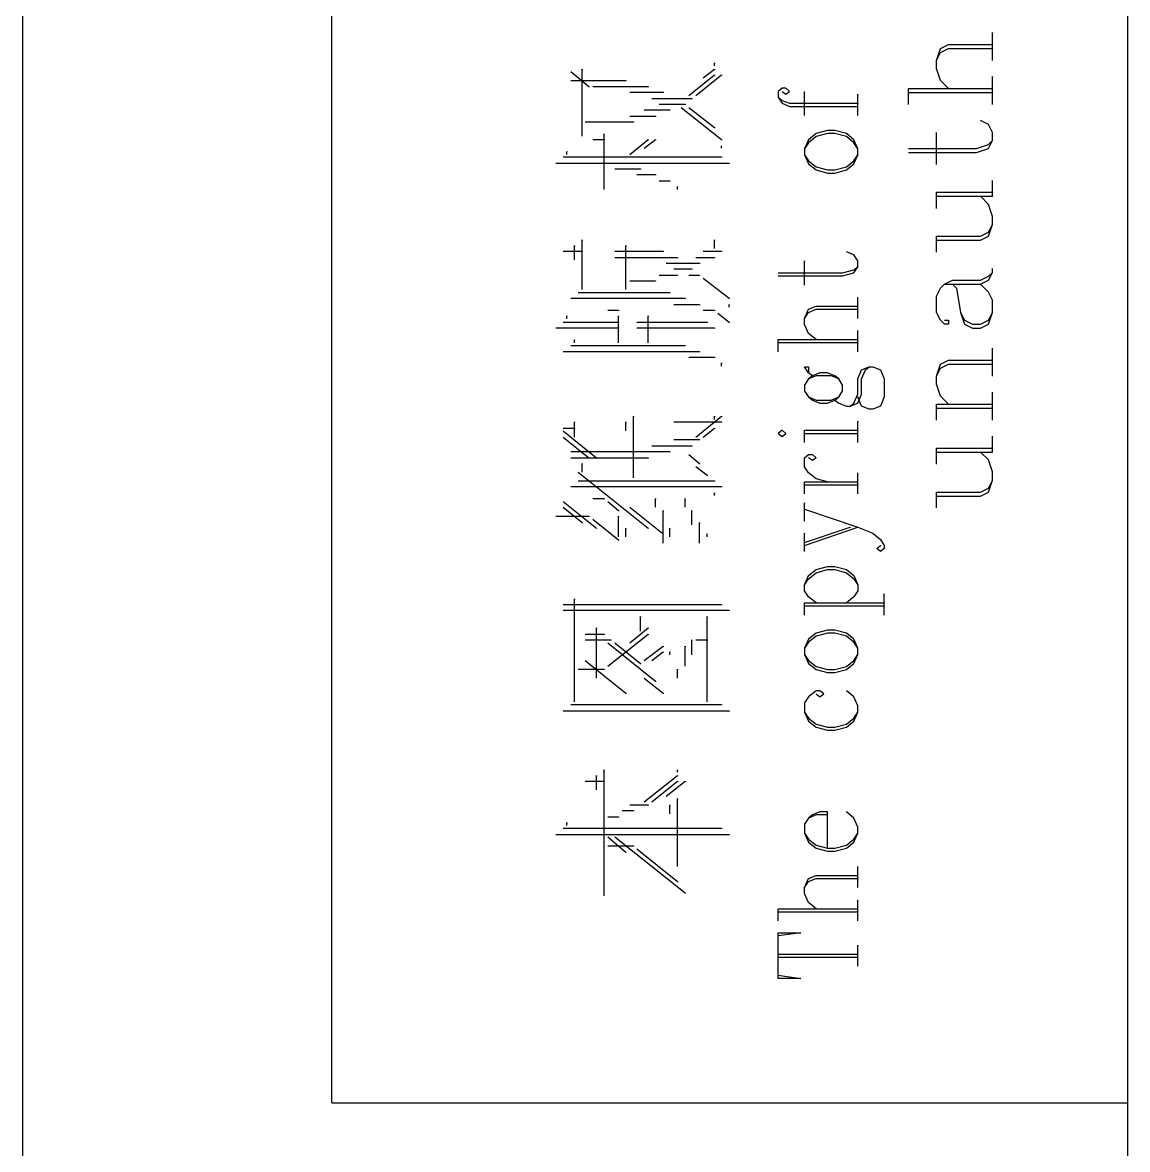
# Model space of a CAD drawing. Header units: inches. Extents: x 8 to 1207, y 9 to 860.
# Drawn here: x 12.71 to 37.71, y 694.2 to 719.71 of the extents above; entities that cross this region are included whole.
import ezdxf

# ---------------------------------------------------------------- set-up
doc = ezdxf.new("R2010")
doc.units = ezdxf.units.IN
doc.header["$MEASUREMENT"] = 0
doc.layers.add('L2008-A', color=1, linetype='Continuous')

msp = doc.modelspace()

# ---------------------------------------------------------------- linework, layer by layer
at = {"layer": 'L2008-A', "color": 7, "linetype": 'Continuous'}
for p, q in [((12.713, 855.259), (12.713, 14.259)), ((19.713, 695.259), (19.713, 845.259)), ((37.713, 845.259), (37.713, 24.259)), ((34.662, 719.487), (34.662, 719.483)), ((34.662, 718.852), (34.662, 719.487)), ((33.396, 718.852), (33.486, 719.122)), ((33.486, 719.122), (33.666, 719.212)), ((33.486, 719.032), (33.666, 719.122)), ((33.666, 719.212), (34.662, 719.212)), ((33.666, 719.122), (34.662, 719.122)), ((34.662, 719.212), (34.662, 719.208)), ((34.662, 719.122), (34.662, 719.117)), ((33.396, 718.852), (33.486, 719.032)), ((25.372, 717.138), (25.372, 718.659)), ((25.372, 718.659), (25.372, 718.644)), ((28.115, 718.46), (28.371, 718.659)), ((28.371, 718.73), (28.371, 718.801)), ((28.371, 718.801), (28.371, 718.786)), ((28.371, 718.659), (28.371, 718.644)), ((33.396, 718.672), (33.396, 718.852)), ((33.486, 718.401), (33.396, 718.672)), ((25.117, 718.602), (25.529, 718.261)), ((25.117, 718.403), (26.367, 718.403)), ((26.367, 718.403), (26.367, 718.389)), ((27.788, 718.062), (28.371, 718.531)), ((27.945, 718.062), (28.527, 718.531)), ((28.371, 718.531), (28.371, 718.516)), ((28.527, 718.531), (28.527, 718.516)), ((33.666, 718.221), (33.486, 718.401)), ((34.662, 718.492), (34.662, 718.487)), ((34.662, 717.856), (34.662, 718.492)), ((25.529, 718.261), (25.529, 718.246)), ((25.614, 718.261), (26.865, 718.261)), ((26.452, 718.133), (27.206, 718.133)), ((26.865, 718.261), (26.865, 718.246)), ((27.206, 718.133), (27.206, 718.119)), ((29.897, 718.226), (29.812, 718.155)), ((29.812, 718.155), (29.812, 718.022)), ((29.982, 718.226), (29.897, 718.226)), ((29.897, 718.155), (29.982, 718.088)), ((30.068, 718.155), (29.982, 718.226)), ((29.982, 718.088), (30.068, 718.155)), ((30.409, 718.155), (30.409, 718.15)), ((30.409, 717.61), (30.409, 718.155)), ((32.761, 718.221), (32.761, 718.216)), ((32.761, 717.856), (32.761, 718.221)), ((32.761, 718.221), (34.662, 718.221)), ((32.761, 718.126), (34.662, 718.126)), ((34.662, 718.221), (34.662, 718.216)), ((34.662, 718.126), (34.662, 718.122)), ((26.95, 717.991), (27.859, 717.991)), ((27.12, 717.863), (27.703, 717.863)), ((27.703, 717.863), (27.703, 717.848)), ((27.859, 717.991), (27.859, 717.976)), ((29.812, 718.022), (29.897, 717.951)), ((29.812, 718.022), (29.897, 717.885)), ((29.897, 717.951), (30.068, 717.885)), ((29.897, 717.885), (30.068, 717.813)), ((30.068, 717.885), (31.609, 717.885)), ((31.609, 718.088), (31.609, 718.084)), ((31.609, 717.61), (31.609, 718.088)), ((31.609, 717.885), (31.609, 717.88)), ((26.452, 717.593), (27.035, 717.593)), ((26.779, 717.735), (27.362, 717.735)), ((27.035, 717.593), (27.035, 717.578)), ((27.362, 717.735), (27.362, 717.721)), ((27.618, 717.792), (28.527, 717.067)), ((27.788, 717.792), (28.371, 717.337)), ((30.068, 717.813), (31.609, 717.813)), ((31.609, 717.813), (31.609, 717.809)), ((25.443, 717.465), (26.538, 717.465)), ((26.538, 717.465), (26.538, 717.451)), ((28.371, 717.337), (28.371, 717.323)), ((34.387, 717.496), (34.387, 717.491)), ((34.572, 717.406), (34.387, 717.496)), ((34.662, 717.225), (34.572, 717.406)), ((25.87, 715.93), (25.87, 717.195)), ((25.87, 717.195), (25.87, 717.181)), ((30.67, 717.197), (30.494, 717.06)), ((30.67, 717.131), (30.494, 716.993)), ((30.926, 717.268), (30.67, 717.197)), ((30.926, 717.197), (30.67, 717.131)), ((31.096, 717.268), (30.926, 717.268)), ((31.096, 717.197), (30.926, 717.197)), ((31.353, 717.197), (31.096, 717.268)), ((31.353, 717.131), (31.096, 717.197)), ((31.523, 717.06), (31.353, 717.197)), ((31.523, 716.993), (31.353, 717.131)), ((33.396, 717.225), (33.396, 717.221)), ((33.396, 716.5), (33.396, 717.225)), ((34.662, 717.045), (34.662, 717.225)), ((25.614, 717.067), (25.87, 717.067)), ((25.87, 717.067), (25.87, 717.053)), ((26.452, 716.726), (26.865, 717.067)), ((26.779, 716.868), (27.035, 717.067)), ((26.865, 717.067), (26.865, 717.053)), ((27.035, 717.067), (27.035, 717.053)), ((28.527, 717.067), (28.527, 717.053)), ((28.527, 716.868), (28.527, 716.925)), ((28.527, 716.925), (28.527, 716.911)), ((30.494, 717.06), (30.409, 716.856)), ((30.494, 716.993), (30.409, 716.856)), ((30.409, 716.856), (30.409, 716.851)), ((30.409, 716.856), (30.409, 716.718)), ((31.609, 716.856), (31.523, 717.06)), ((31.609, 716.856), (31.523, 716.993)), ((31.609, 716.718), (31.609, 716.856)), ((32.761, 716.86), (34.297, 716.86)), ((34.297, 716.86), (34.572, 716.955)), ((34.297, 716.77), (34.572, 716.86)), ((34.572, 716.955), (34.662, 717.045)), ((34.572, 716.86), (34.662, 717.045)), ((34.662, 717.045), (34.662, 717.041)), ((24.946, 716.669), (28.527, 716.669)), ((25.031, 716.726), (25.031, 716.797)), ((25.031, 716.797), (25.031, 716.783)), ((28.527, 716.669), (28.527, 716.655)), ((30.409, 716.718), (30.494, 716.581)), ((30.409, 716.718), (30.494, 716.514)), ((30.494, 716.581), (30.67, 716.443)), ((31.353, 716.443), (31.523, 716.581)), ((31.523, 716.581), (31.609, 716.718)), ((31.523, 716.514), (31.609, 716.718)), ((31.609, 716.718), (31.609, 716.713)), ((32.761, 716.77), (34.297, 716.77)), ((24.776, 716.527), (28.698, 716.527)), ((26.111, 716.399), (26.694, 716.399)), ((26.694, 716.399), (26.694, 716.385)), ((28.698, 716.527), (28.698, 716.513)), ((30.494, 716.514), (30.67, 716.377)), ((30.67, 716.443), (30.926, 716.377)), ((30.67, 716.377), (30.926, 716.306)), ((30.926, 716.377), (31.096, 716.377)), ((31.096, 716.377), (31.353, 716.443)), ((31.096, 716.306), (31.353, 716.377)), ((31.353, 716.377), (31.523, 716.514)), ((26.609, 716.271), (27.035, 716.271)), ((27.035, 716.271), (27.035, 716.257)), ((27.12, 716.129), (27.362, 716.129)), ((27.362, 716.129), (27.362, 716.115)), ((30.926, 716.306), (31.096, 716.306)), ((34.662, 716.14), (34.662, 716.135)), ((34.662, 715.779), (34.662, 716.14)), ((27.533, 715.93), (27.533, 716.001)), ((27.533, 716.001), (27.533, 715.987)), ((33.396, 715.869), (33.396, 715.865)), ((33.396, 715.504), (33.396, 715.869)), ((33.396, 715.869), (34.662, 715.869)), ((34.662, 715.869), (34.662, 715.865)), ((33.396, 715.779), (34.662, 715.779)), ((34.387, 715.779), (34.387, 715.775)), ((34.572, 715.594), (34.387, 715.779)), ((34.662, 715.324), (34.572, 715.594)), ((34.662, 715.779), (34.662, 715.775)), ((34.662, 715.144), (34.662, 715.324)), ((34.572, 714.964), (34.662, 715.144)), ((34.572, 714.874), (34.662, 715.144)), ((34.662, 715.144), (34.662, 715.139)), ((25.372, 713.67), (25.372, 714.793)), ((25.372, 714.793), (25.372, 714.779)), ((28.371, 714.594), (28.371, 714.793)), ((28.371, 714.793), (28.371, 714.779)), ((33.396, 714.874), (33.396, 714.869)), ((33.396, 714.513), (33.396, 714.874)), ((33.396, 714.874), (34.387, 714.874)), ((33.396, 714.784), (34.387, 714.784)), ((34.387, 714.874), (34.572, 714.964)), ((34.387, 714.784), (34.572, 714.874)), ((24.946, 714.537), (25.372, 714.537)), ((25.202, 714.338), (25.202, 714.665)), ((25.202, 714.665), (25.202, 714.651)), ((25.372, 714.537), (25.372, 714.523)), ((26.111, 714.537), (27.206, 714.537)), ((26.367, 713.67), (26.367, 714.665)), ((26.367, 714.665), (26.367, 714.651)), ((27.206, 714.537), (27.206, 714.523)), ((28.115, 714.537), (28.527, 714.537)), ((28.527, 714.537), (28.527, 714.523)), ((26.111, 714.395), (27.533, 714.395)), ((27.533, 714.395), (27.533, 714.381)), ((27.945, 714.395), (28.371, 714.395)), ((28.371, 714.395), (28.371, 714.381)), ((30.409, 714.319), (30.409, 714.314)), ((30.409, 713.769), (30.409, 714.319)), ((31.353, 714.523), (31.353, 714.518)), ((31.523, 714.456), (31.353, 714.523)), ((31.609, 714.319), (31.523, 714.456)), ((31.609, 714.181), (31.609, 714.319)), ((27.277, 714.267), (28.03, 714.267)), ((27.447, 714.139), (27.859, 714.139)), ((27.859, 714.139), (27.859, 714.125)), ((28.03, 714.267), (28.03, 714.253)), ((29.812, 714.044), (31.267, 714.044)), ((31.267, 714.044), (31.523, 714.115)), ((31.267, 713.977), (31.523, 714.044)), ((31.523, 714.115), (31.609, 714.181)), ((31.523, 714.044), (31.609, 714.181)), ((31.609, 714.181), (31.609, 714.177)), ((34.572, 713.878), (34.662, 714.058)), ((34.572, 713.968), (34.662, 714.058)), ((34.662, 714.148), (34.662, 714.143)), ((34.662, 714.058), (34.662, 714.148)), ((34.662, 714.058), (34.662, 714.053)), ((26.452, 713.869), (27.035, 713.869)), ((27.035, 713.869), (27.035, 713.855)), ((27.12, 713.997), (27.533, 713.997)), ((27.533, 713.997), (27.533, 713.983)), ((27.788, 713.997), (28.03, 713.997)), ((28.03, 713.997), (28.03, 713.983)), ((28.115, 713.926), (28.698, 713.471)), ((29.812, 713.977), (31.267, 713.977)), ((33.486, 713.698), (33.576, 713.788)), ((33.576, 713.788), (33.757, 713.878)), ((33.576, 713.788), (34.387, 713.788)), ((33.757, 713.878), (34.387, 713.878)), ((33.757, 713.788), (33.847, 713.698)), ((34.387, 713.878), (34.572, 713.968)), ((34.387, 713.788), (34.572, 713.878)), ((34.387, 713.788), (34.387, 713.783)), ((34.572, 713.608), (34.387, 713.788)), ((25.287, 713.599), (27.362, 713.599)), ((27.362, 713.599), (27.362, 713.585)), ((33.396, 713.518), (33.486, 713.698)), ((33.396, 713.152), (33.396, 713.518)), ((33.847, 713.698), (33.937, 713.152)), ((34.662, 713.427), (34.572, 713.608)), ((25.117, 713.471), (27.703, 713.471)), ((27.447, 713.329), (28.03, 713.329)), ((27.703, 713.471), (27.703, 713.457)), ((28.03, 713.329), (28.03, 713.315)), ((28.698, 713.471), (28.698, 713.457)), ((28.698, 713.272), (28.698, 713.329)), ((28.698, 713.329), (28.698, 713.315)), ((30.494, 713.224), (30.67, 713.29)), ((30.67, 713.29), (31.609, 713.29)), ((31.609, 713.499), (31.609, 713.494)), ((31.609, 713.015), (31.609, 713.499)), ((31.609, 713.29), (31.609, 713.285)), ((34.662, 713.152), (34.662, 713.427)), ((25.031, 713.002), (25.031, 713.073)), ((25.031, 713.073), (25.031, 713.059)), ((25.955, 713.201), (26.197, 713.201)), ((26.197, 713.201), (26.197, 713.187)), ((26.197, 712.462), (26.197, 713.073)), ((26.197, 713.073), (26.197, 713.059)), ((26.865, 712.462), (26.865, 713.073)), ((26.865, 713.073), (26.865, 713.059)), ((28.115, 713.201), (28.371, 713.201)), ((28.371, 713.201), (28.371, 713.187)), ((28.442, 713.13), (28.698, 712.931)), ((30.409, 713.015), (30.494, 713.224)), ((30.409, 713.015), (30.494, 713.152)), ((30.409, 712.877), (30.409, 713.015)), ((30.494, 713.152), (30.67, 713.224)), ((30.67, 713.224), (31.609, 713.224)), ((31.609, 713.224), (31.609, 713.219)), ((33.486, 712.972), (33.396, 713.152)), ((33.937, 713.152), (34.027, 712.972)), ((33.937, 713.152), (34.027, 712.882)), ((34.572, 712.972), (34.662, 713.152)), ((34.572, 712.882), (34.662, 713.152)), ((34.662, 713.152), (34.662, 713.148)), ((24.776, 712.803), (26.197, 712.803)), ((24.946, 712.931), (26.197, 712.931)), ((26.197, 712.931), (26.197, 712.917)), ((26.197, 712.803), (26.197, 712.789)), ((26.609, 712.931), (28.201, 712.931)), ((26.609, 712.803), (28.371, 712.803)), ((28.201, 712.931), (28.201, 712.917)), ((28.371, 712.803), (28.371, 712.789)), ((28.698, 712.931), (28.698, 712.917)), ((30.494, 712.673), (30.409, 712.877)), ((31.609, 712.745), (31.609, 712.74)), ((31.609, 712.261), (31.609, 712.745)), ((33.576, 712.882), (33.486, 712.972)), ((33.576, 712.972), (33.666, 712.972)), ((33.666, 712.882), (33.576, 712.882)), ((33.666, 712.972), (33.666, 712.882)), ((34.027, 712.972), (34.207, 712.882)), ((34.027, 712.882), (34.207, 712.792)), ((34.207, 712.882), (34.387, 712.882)), ((34.207, 712.792), (34.387, 712.792)), ((34.387, 712.882), (34.572, 712.972)), ((34.387, 712.792), (34.572, 712.882)), ((25.202, 712.462), (25.202, 712.533)), ((25.202, 712.533), (25.202, 712.519)), ((29.812, 712.536), (31.609, 712.536)), ((29.812, 712.536), (29.812, 712.531)), ((29.812, 712.261), (29.812, 712.536)), ((30.67, 712.536), (30.494, 712.673)), ((31.609, 712.536), (31.609, 712.531)), ((24.946, 712.263), (28.03, 712.263)), ((25.117, 712.405), (27.703, 712.405)), ((27.703, 712.405), (27.703, 712.391)), ((28.03, 712.263), (28.03, 712.249)), ((29.812, 712.47), (31.609, 712.47)), ((31.609, 712.47), (31.609, 712.465)), ((34.662, 712.342), (34.662, 712.337)), ((34.662, 711.706), (34.662, 712.342)), ((27.788, 712.135), (28.371, 712.135)), ((28.371, 712.135), (28.371, 712.121)), ((28.527, 711.936), (28.527, 712.007)), ((28.527, 712.007), (28.527, 711.993)), ((33.396, 711.706), (33.486, 711.981)), ((33.486, 711.981), (33.666, 712.071)), ((33.486, 711.886), (33.666, 711.981)), ((33.666, 712.071), (34.662, 712.071)), ((33.666, 711.981), (34.662, 711.981)), ((34.662, 712.071), (34.662, 712.067)), ((34.662, 711.981), (34.662, 711.976)), ((30.409, 711.92), (30.494, 711.92)), ((30.494, 711.782), (30.409, 711.92)), ((30.494, 711.92), (30.494, 711.782)), ((30.584, 711.716), (30.494, 711.782)), ((30.494, 711.782), (30.494, 711.777)), ((30.755, 711.782), (30.584, 711.716)), ((30.926, 711.782), (30.755, 711.782)), ((31.096, 711.716), (30.926, 711.782)), ((31.609, 711.645), (31.699, 711.853)), ((31.699, 711.853), (31.869, 711.92)), ((31.699, 711.645), (31.784, 711.853)), ((31.784, 711.853), (31.869, 711.92)), ((31.869, 711.92), (31.955, 711.92)), ((31.869, 711.92), (31.869, 711.915)), ((31.955, 711.92), (32.125, 711.853)), ((32.125, 711.853), (32.211, 711.645)), ((33.396, 711.706), (33.486, 711.886)), ((30.494, 711.645), (30.409, 711.507)), ((30.409, 711.507), (30.409, 711.37)), ((30.67, 711.716), (30.494, 711.645)), ((30.584, 711.716), (30.494, 711.645)), ((30.494, 711.645), (30.494, 711.64)), ((31.011, 711.716), (30.67, 711.716)), ((31.182, 711.645), (31.011, 711.716)), ((31.182, 711.645), (31.096, 711.716)), ((31.267, 711.507), (31.182, 711.645)), ((31.267, 711.37), (31.267, 711.507)), ((31.609, 711.303), (31.609, 711.645)), ((31.699, 711.303), (31.699, 711.645)), ((32.211, 711.645), (32.211, 711.237)), ((33.396, 711.526), (33.396, 711.706)), ((33.486, 711.256), (33.396, 711.526)), ((30.409, 711.37), (30.409, 711.365)), ((30.409, 711.37), (30.494, 711.237)), ((30.494, 711.237), (30.67, 711.166)), ((30.494, 711.237), (30.584, 711.166)), ((31.011, 711.166), (31.182, 711.237)), ((31.096, 711.166), (31.182, 711.237)), ((31.182, 711.237), (31.267, 711.37)), ((31.182, 711.237), (31.182, 711.232)), ((31.523, 711.099), (31.609, 711.303)), ((31.609, 711.099), (31.699, 711.303)), ((31.609, 711.237), (31.609, 711.232)), ((31.699, 711.028), (31.609, 711.237)), ((32.211, 711.237), (32.125, 711.028)), ((33.666, 711.076), (33.486, 711.256)), ((34.662, 711.346), (34.662, 711.341)), ((34.662, 710.715), (34.662, 711.346)), ((30.584, 711.166), (30.755, 711.099)), ((30.67, 711.166), (31.011, 711.166)), ((30.755, 711.099), (30.926, 711.099)), ((30.926, 711.099), (31.096, 711.166)), ((31.096, 711.166), (31.182, 711.099)), ((31.182, 711.099), (31.353, 711.028)), ((31.353, 711.028), (31.438, 711.028)), ((31.438, 711.028), (31.523, 711.099)), ((31.438, 711.028), (31.609, 711.099)), ((31.869, 710.962), (31.699, 711.028)), ((31.955, 710.962), (31.869, 710.962)), ((32.125, 711.028), (31.955, 710.962)), ((33.396, 711.076), (33.396, 711.071)), ((33.396, 710.715), (33.396, 711.076)), ((33.396, 711.076), (34.662, 711.076)), ((33.396, 710.985), (34.662, 710.985)), ((34.662, 711.076), (34.662, 711.071)), ((34.662, 710.985), (34.662, 710.981)), ((26.538, 709.407), (26.538, 710.799)), ((26.538, 710.799), (26.538, 710.785)), ((27.945, 710.33), (28.527, 710.799)), ((28.371, 710.728), (28.371, 710.799)), ((28.371, 710.799), (28.371, 710.785)), ((28.527, 710.799), (28.527, 710.785)), ((24.946, 710.529), (25.202, 710.529)), ((24.946, 710.473), (25.699, 709.861)), ((25.202, 710.33), (25.202, 710.672)), ((25.202, 710.672), (25.202, 710.657)), ((25.202, 710.529), (25.202, 710.515)), ((26.367, 710.473), (26.367, 710.672)), ((26.367, 710.672), (26.367, 710.657)), ((27.447, 710.672), (28.527, 710.672)), ((28.115, 710.33), (28.371, 710.529)), ((28.371, 710.529), (28.371, 710.515)), ((28.527, 710.672), (28.527, 710.657)), ((29.897, 710.483), (29.812, 710.412)), ((29.982, 710.412), (29.897, 710.483)), ((30.409, 710.483), (31.609, 710.483)), ((30.409, 710.483), (30.409, 710.478)), ((30.409, 710.208), (30.409, 710.483)), ((31.609, 710.687), (31.609, 710.682)), ((31.609, 710.208), (31.609, 710.687)), ((31.609, 710.483), (31.609, 710.478)), ((24.946, 710.33), (25.529, 709.861)), ((27.447, 710.274), (28.03, 710.274)), ((28.03, 710.274), (28.03, 710.259)), ((29.812, 710.412), (29.812, 710.407)), ((29.812, 710.412), (29.897, 710.345)), ((29.897, 710.345), (29.982, 710.412)), ((30.409, 710.412), (31.609, 710.412)), ((31.609, 710.412), (31.609, 710.407)), ((34.662, 710.35), (34.662, 710.345)), ((34.662, 709.99), (34.662, 710.35)), ((25.117, 710.004), (27.362, 710.004)), ((26.95, 710.131), (27.859, 710.131)), ((27.362, 710.004), (27.362, 709.989)), ((27.788, 709.933), (28.03, 709.734)), ((27.859, 710.131), (27.859, 710.117)), ((30.409, 709.862), (30.494, 709.933)), ((30.494, 709.933), (30.584, 709.933)), ((30.584, 709.933), (30.67, 709.862)), ((33.396, 710.08), (33.396, 710.075)), ((33.396, 709.719), (33.396, 710.08)), ((33.396, 710.08), (34.662, 710.08)), ((33.396, 709.99), (34.662, 709.99)), ((34.387, 709.99), (34.387, 709.985)), ((34.572, 709.81), (34.387, 709.99)), ((34.662, 710.08), (34.662, 710.075)), ((34.662, 709.99), (34.662, 709.985)), ((25.117, 709.861), (26.865, 709.861)), ((25.372, 709.535), (25.372, 709.734)), ((25.372, 709.734), (25.372, 709.719)), ((25.529, 709.861), (25.529, 709.847)), ((25.699, 709.861), (25.699, 709.847)), ((26.865, 709.861), (26.865, 709.847)), ((28.03, 709.734), (28.03, 709.719)), ((30.409, 709.658), (30.409, 709.862)), ((30.584, 709.795), (30.494, 709.862)), ((30.494, 709.862), (30.494, 709.857)), ((30.67, 709.862), (30.584, 709.795)), ((34.662, 709.539), (34.572, 709.81)), ((25.287, 709.535), (26.865, 708.27)), ((27.945, 709.662), (28.201, 709.464)), ((28.201, 709.464), (28.201, 709.449)), ((30.494, 709.52), (30.409, 709.658)), ((30.67, 709.383), (30.494, 709.52)), ((31.609, 709.52), (31.609, 709.516)), ((31.609, 709.041), (31.609, 709.52)), ((34.662, 709.354), (34.662, 709.539)), ((25.117, 709.208), (28.527, 709.208)), ((25.287, 709.336), (28.371, 709.336)), ((28.371, 709.336), (28.371, 709.321)), ((28.527, 709.208), (28.527, 709.194)), ((30.409, 709.316), (31.609, 709.316)), ((30.409, 709.316), (30.409, 709.312)), ((30.409, 709.041), (30.409, 709.316)), ((30.409, 709.245), (31.609, 709.245)), ((30.926, 709.316), (30.67, 709.383)), ((31.609, 709.316), (31.609, 709.312)), ((31.609, 709.245), (31.609, 709.241)), ((34.387, 709.084), (34.572, 709.174)), ((34.572, 709.174), (34.662, 709.354)), ((34.572, 709.084), (34.662, 709.354)), ((34.662, 709.354), (34.662, 709.35)), ((25.614, 708.938), (25.87, 708.938)), ((25.87, 708.938), (25.87, 708.923)), ((27.035, 708.739), (27.035, 708.938)), ((27.035, 708.938), (27.035, 708.923)), ((27.703, 708.739), (27.703, 708.938)), ((27.703, 708.938), (27.703, 708.923)), ((28.371, 709.009), (28.371, 709.066)), ((28.371, 709.066), (28.371, 709.051)), ((33.396, 709.084), (33.396, 709.079)), ((33.396, 708.724), (33.396, 709.084)), ((33.396, 709.084), (34.387, 709.084)), ((33.396, 708.994), (34.387, 708.994)), ((34.387, 708.994), (34.572, 709.084)), ((24.946, 708.867), (25.699, 708.27)), ((24.946, 708.739), (25.372, 708.398)), ((25.955, 708.867), (26.197, 708.668)), ((26.197, 708.668), (26.197, 708.653)), ((26.452, 708.739), (27.206, 708.142)), ((27.206, 707.929), (27.206, 708.668)), ((27.206, 708.668), (27.206, 708.653)), ((27.859, 708.341), (27.859, 708.668)), ((27.859, 708.668), (27.859, 708.653)), ((30.409, 708.837), (30.409, 708.833)), ((30.409, 708.425), (30.409, 708.837)), ((30.409, 708.7), (31.609, 708.287)), ((24.776, 708.54), (25.529, 708.54)), ((25.529, 708.54), (25.529, 708.526)), ((25.614, 708.469), (26.197, 708)), ((26.197, 708.071), (26.197, 708.54)), ((26.197, 708.54), (26.197, 708.526)), ((25.372, 708.398), (25.372, 708.383)), ((25.699, 708.27), (25.699, 708.256)), ((26.367, 708.071), (26.367, 708.27)), ((26.367, 708.27), (26.367, 708.256)), ((26.865, 708.27), (26.865, 708.256)), ((27.362, 708.071), (27.362, 708.27)), ((27.362, 708.27), (27.362, 708.256)), ((28.03, 707.929), (28.03, 708.398)), ((28.03, 708.398), (28.03, 708.383)), ((30.409, 707.946), (31.438, 708.287)), ((30.409, 707.875), (31.609, 708.287)), ((30.409, 708.15), (30.409, 708.145)), ((30.409, 707.737), (30.409, 708.15)), ((31.438, 708.287), (31.438, 708.283)), ((31.609, 708.287), (31.955, 708.15)), ((31.609, 708.287), (31.609, 708.283)), ((31.955, 708.15), (32.125, 708.012)), ((26.197, 708), (26.197, 707.985)), ((27.206, 708.142), (27.206, 708.128)), ((28.201, 708.071), (28.201, 708.142)), ((28.201, 708.142), (28.201, 708.128)), ((32.125, 708.012), (32.211, 707.875)), ((32.04, 707.809), (32.125, 707.875)), ((32.125, 707.737), (32.04, 707.809)), ((32.125, 707.875), (32.125, 707.87)), ((32.211, 707.809), (32.125, 707.737)), ((32.211, 707.875), (32.211, 707.809)), ((30.67, 707.33), (30.926, 707.396)), ((30.926, 707.396), (31.096, 707.396)), ((31.096, 707.396), (31.353, 707.33)), ((30.409, 706.984), (30.494, 707.192)), ((30.494, 707.192), (30.67, 707.33)), ((30.494, 707.121), (30.67, 707.259)), ((30.67, 707.259), (30.926, 707.33)), ((30.926, 707.33), (31.096, 707.33)), ((31.096, 707.33), (31.353, 707.259)), ((31.353, 707.33), (31.523, 707.192)), ((31.353, 707.259), (31.523, 707.121)), ((31.523, 707.192), (31.609, 706.984)), ((30.409, 706.984), (30.494, 707.121)), ((30.409, 706.846), (30.409, 706.984)), ((31.523, 707.121), (31.609, 706.984)), ((31.609, 706.984), (31.609, 706.979)), ((31.609, 706.984), (31.609, 706.846)), ((25.202, 704.333), (25.202, 706.664)), ((25.202, 706.664), (25.202, 706.65)), ((30.494, 706.713), (30.409, 706.846)), ((30.67, 706.576), (30.494, 706.713)), ((31.523, 706.713), (31.353, 706.576)), ((31.609, 706.846), (31.523, 706.713)), ((32.211, 706.78), (32.211, 706.775)), ((32.211, 706.301), (32.211, 706.78)), ((24.946, 706.536), (28.527, 706.536)), ((24.946, 706.408), (28.698, 706.408)), ((28.527, 706.536), (28.527, 706.522)), ((28.698, 706.408), (28.698, 706.394)), ((30.409, 706.576), (32.211, 706.576)), ((30.409, 706.576), (30.409, 706.571)), ((30.409, 706.301), (30.409, 706.576)), ((30.409, 706.505), (32.211, 706.505)), ((31.353, 706.576), (31.353, 706.571)), ((32.211, 706.576), (32.211, 706.571)), ((32.211, 706.505), (32.211, 706.5)), ((26.694, 705.939), (26.694, 706.266)), ((26.694, 706.266), (26.694, 706.252)), ((28.201, 704.333), (28.201, 706.266)), ((28.201, 706.266), (28.201, 706.252)), ((25.443, 705.868), (25.87, 705.868)), ((25.699, 704.873), (25.699, 706.01)), ((25.699, 706.01), (25.699, 705.996)), ((25.87, 705.868), (25.87, 705.854)), ((25.955, 705.143), (26.865, 705.868)), ((26.452, 705.669), (26.865, 706.01)), ((26.865, 706.01), (26.865, 705.996)), ((26.865, 705.868), (26.865, 705.854)), ((30.67, 705.888), (30.494, 705.751)), ((30.926, 705.959), (30.67, 705.888)), ((30.926, 705.888), (30.67, 705.822)), ((31.096, 705.959), (30.926, 705.959)), ((31.096, 705.888), (30.926, 705.888)), ((31.353, 705.888), (31.096, 705.959)), ((31.353, 705.822), (31.096, 705.888)), ((31.523, 705.751), (31.353, 705.888)), ((25.443, 705.74), (26.026, 705.74)), ((25.955, 705.669), (27.035, 704.802)), ((26.026, 705.74), (26.026, 705.726)), ((26.111, 705.669), (26.694, 705.2)), ((26.779, 705.271), (27.206, 705.598)), ((27.206, 705.598), (27.206, 705.584)), ((27.703, 705.143), (27.703, 705.598)), ((27.703, 705.598), (27.703, 705.584)), ((27.859, 705.399), (27.859, 705.74)), ((27.859, 705.74), (27.859, 705.726)), ((27.945, 705.74), (28.201, 705.74)), ((28.201, 705.74), (28.201, 705.726)), ((30.494, 705.751), (30.409, 705.547)), ((30.494, 705.684), (30.409, 705.547)), ((30.67, 705.822), (30.494, 705.684)), ((31.523, 705.684), (31.353, 705.822)), ((31.609, 705.547), (31.523, 705.751)), ((31.609, 705.547), (31.523, 705.684)), ((26.95, 705.271), (27.206, 705.47)), ((27.206, 705.47), (27.206, 705.456)), ((27.362, 705.399), (27.362, 705.47)), ((27.362, 705.47), (27.362, 705.456)), ((30.409, 705.547), (30.409, 705.542)), ((30.409, 705.547), (30.409, 705.409)), ((30.409, 705.409), (30.494, 705.272)), ((30.409, 705.409), (30.494, 705.205)), ((31.523, 705.272), (31.609, 705.409)), ((31.523, 705.205), (31.609, 705.409)), ((31.609, 705.409), (31.609, 705.547)), ((31.609, 705.409), (31.609, 705.405)), ((25.443, 705.271), (26.367, 704.532)), ((26.694, 705.2), (26.694, 705.186)), ((30.494, 705.272), (30.67, 705.134)), ((30.494, 705.205), (30.67, 705.068)), ((30.67, 705.134), (30.926, 705.068)), ((31.096, 705.068), (31.353, 705.134)), ((31.353, 705.134), (31.523, 705.272)), ((31.353, 705.068), (31.523, 705.205)), ((25.287, 705.072), (25.87, 705.072)), ((25.87, 705.072), (25.87, 705.058)), ((26.779, 704.873), (27.206, 704.532)), ((27.533, 704.873), (27.533, 705.072)), ((27.533, 705.072), (27.533, 705.058)), ((30.67, 705.068), (30.926, 704.997)), ((30.926, 705.068), (31.096, 705.068)), ((30.926, 704.997), (31.096, 704.997)), ((31.096, 704.997), (31.353, 705.068)), ((27.035, 704.802), (27.035, 704.788)), ((30.67, 704.584), (30.494, 704.451)), ((30.755, 704.584), (30.67, 704.584)), ((30.84, 704.518), (30.755, 704.584)), ((31.353, 704.584), (31.353, 704.579)), ((31.523, 704.451), (31.353, 704.584)), ((26.367, 704.532), (26.367, 704.518)), ((27.206, 704.532), (27.206, 704.518)), ((30.494, 704.451), (30.409, 704.314)), ((30.67, 704.518), (30.755, 704.451)), ((30.755, 704.451), (30.84, 704.518)), ((31.609, 704.243), (31.523, 704.451)), ((24.946, 704.134), (28.698, 704.134)), ((25.117, 704.276), (28.527, 704.276)), ((28.527, 704.276), (28.527, 704.262)), ((28.698, 704.134), (28.698, 704.12)), ((30.409, 704.314), (30.409, 704.105)), ((30.409, 704.105), (30.494, 703.968)), ((30.409, 704.105), (30.494, 703.901)), ((31.523, 703.968), (31.609, 704.105)), ((31.523, 703.901), (31.609, 704.105)), ((31.609, 704.105), (31.609, 704.243)), ((31.609, 704.105), (31.609, 704.101)), ((30.494, 703.968), (30.67, 703.83)), ((30.494, 703.901), (30.67, 703.764)), ((30.67, 703.83), (30.926, 703.764)), ((31.096, 703.764), (31.353, 703.83)), ((31.353, 703.83), (31.523, 703.968)), ((31.353, 703.764), (31.523, 703.901)), ((30.67, 703.764), (30.926, 703.698)), ((30.926, 703.764), (31.096, 703.764)), ((30.926, 703.698), (31.096, 703.698)), ((31.096, 703.698), (31.353, 703.764)), ((25.87, 699.942), (25.87, 702.798)), ((25.87, 702.798), (25.87, 702.784)), ((27.533, 702.741), (27.533, 702.798)), ((27.533, 702.798), (27.533, 702.784)), ((25.443, 702.542), (25.87, 702.542)), ((25.699, 702.343), (25.699, 702.67)), ((25.699, 702.67), (25.699, 702.656)), ((25.87, 702.542), (25.87, 702.528)), ((26.779, 702.073), (27.533, 702.67)), ((26.95, 702.073), (27.533, 702.542)), ((27.277, 702.201), (27.703, 702.542)), ((27.533, 702.67), (27.533, 702.656)), ((27.533, 702.542), (27.533, 702.528)), ((27.703, 702.542), (27.703, 702.528)), ((27.533, 700.61), (27.533, 702.144)), ((27.533, 702.144), (27.533, 702.13)), ((26.282, 701.874), (26.538, 701.874)), ((26.452, 702.002), (26.865, 702.002)), ((26.538, 701.874), (26.538, 701.86)), ((26.865, 702.002), (26.865, 701.988)), ((27.362, 701.803), (27.362, 702.002)), ((27.362, 702.002), (27.362, 701.988)), ((30.67, 701.777), (30.494, 701.706)), ((30.584, 701.777), (30.494, 701.706)), ((30.755, 701.844), (30.584, 701.777)), ((30.926, 701.777), (30.67, 701.777)), ((30.926, 701.844), (30.755, 701.844)), ((30.926, 701.023), (30.926, 701.844)), ((31.353, 701.844), (31.353, 701.839)), ((31.523, 701.706), (31.353, 701.844)), ((25.031, 701.533), (25.031, 701.604)), ((25.031, 701.604), (25.031, 701.59)), ((25.955, 701.732), (26.197, 701.732)), ((26.197, 701.732), (26.197, 701.718)), ((30.494, 701.706), (30.409, 701.569)), ((30.409, 701.569), (30.409, 701.365)), ((30.494, 701.706), (30.494, 701.701)), ((31.609, 701.502), (31.523, 701.706)), ((24.776, 701.334), (28.698, 701.334)), ((24.946, 701.476), (28.527, 701.476)), ((25.955, 701.278), (26.367, 700.936)), ((26.111, 701.278), (27.703, 700.013)), ((28.527, 701.476), (28.527, 701.462)), ((28.698, 701.334), (28.698, 701.32)), ((30.409, 701.365), (30.494, 701.227)), ((30.409, 701.365), (30.494, 701.161)), ((31.523, 701.227), (31.609, 701.365)), ((31.523, 701.161), (31.609, 701.365)), ((31.609, 701.365), (31.609, 701.502)), ((31.609, 701.365), (31.609, 701.36)), ((25.955, 701.079), (26.538, 701.079)), ((26.538, 701.079), (26.538, 701.064)), ((26.609, 701.008), (27.533, 700.268)), ((30.494, 701.227), (30.67, 701.09)), ((30.494, 701.161), (30.67, 701.023)), ((30.67, 701.09), (30.926, 701.023)), ((30.67, 701.023), (30.926, 700.952)), ((30.926, 701.023), (31.096, 701.023)), ((31.096, 701.023), (31.353, 701.09)), ((31.096, 700.952), (31.353, 701.023)), ((31.353, 701.09), (31.523, 701.227)), ((31.353, 701.023), (31.523, 701.161)), ((26.367, 700.936), (26.367, 700.922)), ((30.926, 700.952), (31.096, 700.952)), ((31.609, 700.611), (31.609, 700.606)), ((31.609, 700.132), (31.609, 700.611)), ((27.533, 700.268), (27.533, 700.254)), ((30.409, 700.132), (30.494, 700.336)), ((30.409, 700.132), (30.494, 700.269)), ((30.494, 700.336), (30.67, 700.407)), ((30.494, 700.269), (30.67, 700.336)), ((30.67, 700.407), (31.609, 700.407)), ((30.67, 700.336), (31.609, 700.336)), ((31.609, 700.407), (31.609, 700.402)), ((31.609, 700.336), (31.609, 700.331)), ((27.703, 700.013), (27.703, 699.998)), ((30.409, 699.994), (30.409, 700.132)), ((30.494, 699.79), (30.409, 699.994)), ((30.67, 699.653), (30.494, 699.79)), ((31.609, 699.857), (31.609, 699.852)), ((31.609, 699.378), (31.609, 699.857)), ((29.812, 699.653), (31.609, 699.653)), ((29.812, 699.653), (29.812, 699.648)), ((29.812, 699.378), (29.812, 699.653)), ((29.812, 699.582), (31.609, 699.582)), ((31.609, 699.653), (31.609, 699.648)), ((31.609, 699.582), (31.609, 699.577)), ((30.324, 699.103), (29.812, 699.036)), ((29.812, 699.103), (30.324, 699.103)), ((29.812, 698.074), (29.812, 699.103)), ((29.812, 699.036), (29.812, 699.032)), ((31.609, 698.828), (31.609, 698.823)), ((31.609, 698.349), (31.609, 698.828)), ((29.812, 698.624), (31.609, 698.624)), ((29.812, 698.553), (31.609, 698.553)), ((31.609, 698.624), (31.609, 698.619)), ((31.609, 698.553), (31.609, 698.548)), ((29.812, 698.145), (30.324, 698.074)), ((30.324, 698.074), (29.812, 698.074)), ((19.713, 695.259), (37.713, 695.259))]:
    msp.add_line(p, q, dxfattribs=at)

doc.saveas('drawing.dxf')
